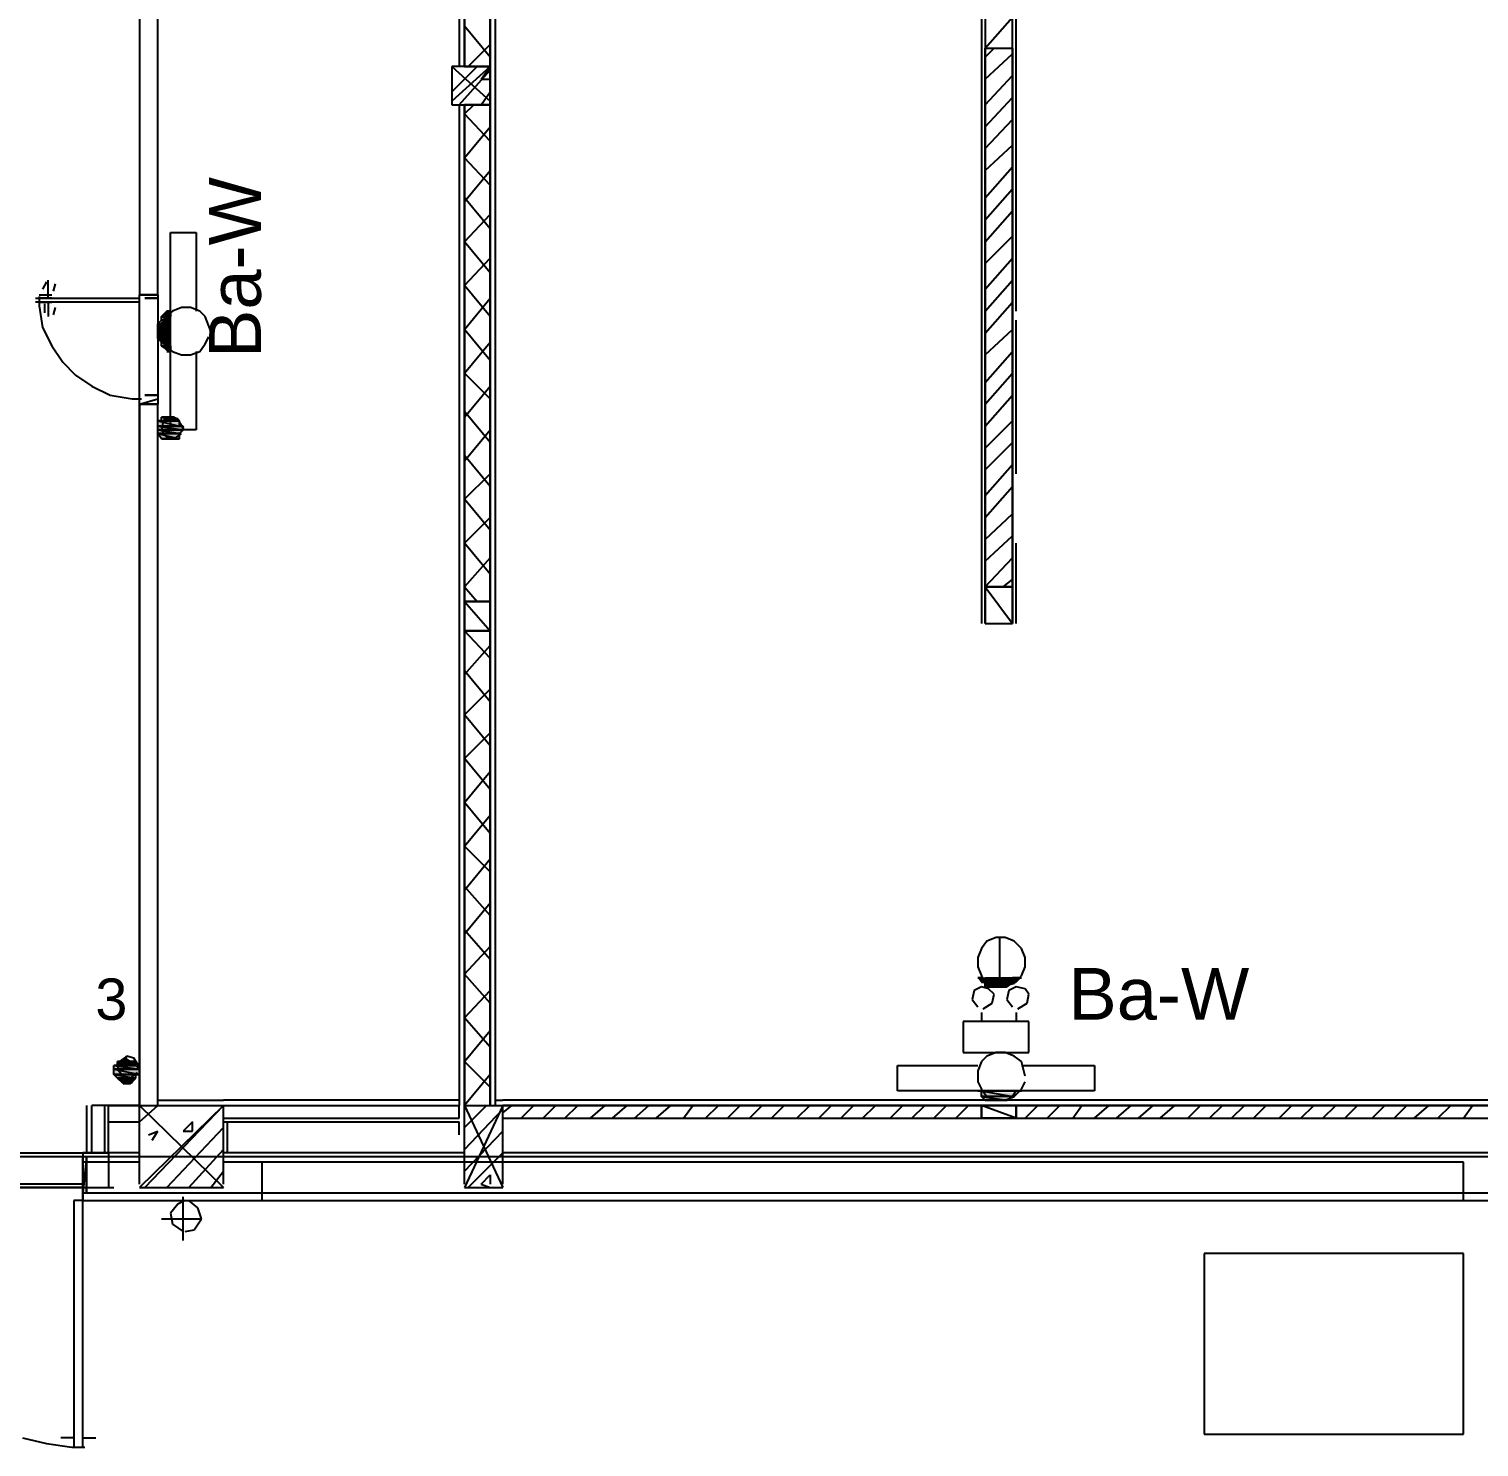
# Model space of a CAD drawing. Header units: millimetres. Extents: x 5 to 415, y 48 to 251.
# Drawn here: x 169.06 to 183.06, y 68.88 to 82.58 of the extents above; entities that cross this region are included whole.
import ezdxf

# ---------------------------------------------------------------- set-up
doc = ezdxf.new("R2010")
doc.units = ezdxf.units.MM
for name, color, linetype in [('H', 7, 'Continuous'), ('P', 7, 'Continuous'), ('T', 7, 'Continuous')]:
    doc.layers.add(name, color=color, linetype=linetype)

msp = doc.modelspace()

# ---------------------------------------------------------------- hatches: boundary and pattern name
at = {"layer": 'H', "linetype": 'Continuous'}
for points in [[(170.356, 79.798), (170.392, 79.851), (170.427, 79.851), (170.427, 79.798), (170.356, 79.798)], [(170.303, 79.71), (170.356, 79.763), (170.427, 79.763), (170.427, 79.71), (170.303, 79.71)], [(170.303, 79.675), (170.303, 79.71), (170.427, 79.71), (170.427, 79.675), (170.303, 79.675)], [(170.356, 79.763), (170.356, 79.798), (170.427, 79.798), (170.427, 79.763), (170.356, 79.763)], [(170.303, 79.64), (170.303, 79.675), (170.427, 79.675), (170.427, 79.64), (170.303, 79.64)], [(170.303, 79.587), (170.303, 79.64), (170.427, 79.64), (170.427, 79.587), (170.303, 79.587)], [(170.356, 79.551), (170.303, 79.587), (170.427, 79.587), (170.427, 79.551), (170.356, 79.551)], [(170.356, 79.498), (170.356, 79.551), (170.427, 79.551), (170.427, 79.498), (170.356, 79.498)], [(170.392, 79.463), (170.356, 79.498), (170.427, 79.463), (170.392, 79.463)], [(170.427, 79.463), (170.356, 79.498), (170.427, 79.498), (170.427, 79.463)], [(170.303, 78.74), (170.303, 78.793), (170.515, 78.793), (170.515, 78.74), (170.303, 78.74)], [(170.303, 78.705), (170.303, 78.74), (170.568, 78.74), (170.568, 78.705), (170.303, 78.705)], [(170.356, 78.793), (170.356, 78.828), (170.48, 78.828), (170.515, 78.793), (170.356, 78.793)], [(170.303, 78.652), (170.303, 78.705), (170.568, 78.705), (170.515, 78.652), (170.303, 78.652)], [(170.356, 78.617), (170.303, 78.652), (170.515, 78.652), (170.515, 78.617), (170.356, 78.617)], [(178.259, 73.36), (178.223, 73.413), (178.312, 73.413), (178.259, 73.36)], [(178.259, 73.36), (178.312, 73.413), (178.312, 73.36), (178.259, 73.36)], [(178.312, 73.325), (178.312, 73.413), (178.347, 73.413), (178.347, 73.325), (178.312, 73.325)], [(178.347, 73.325), (178.347, 73.413), (178.4, 73.413), (178.4, 73.325), (178.347, 73.325)], [(178.4, 73.325), (178.4, 73.413), (178.435, 73.413), (178.435, 73.325), (178.4, 73.325)], [(178.435, 73.325), (178.435, 73.413), (178.47, 73.413), (178.47, 73.325), (178.435, 73.325)], [(178.47, 73.325), (178.47, 73.413), (178.523, 73.413), (178.523, 73.325), (178.47, 73.325)], [(178.523, 73.325), (178.523, 73.413), (178.558, 73.413), (178.558, 73.36), (178.523, 73.325)], [(178.558, 73.36), (178.558, 73.413), (178.594, 73.413), (178.594, 73.36), (178.558, 73.36)], [(178.594, 73.36), (178.594, 73.413), (178.647, 73.413), (178.594, 73.36)], [(169.88, 72.513), (169.88, 72.566), (170.092, 72.566), (170.127, 72.513), (169.88, 72.513)], [(169.933, 72.566), (169.933, 72.602), (170.092, 72.602), (170.092, 72.566), (169.933, 72.566)], [(169.968, 72.602), (170.004, 72.637), (170.057, 72.602), (169.968, 72.602)], [(169.88, 72.478), (169.88, 72.513), (170.127, 72.513), (170.127, 72.478), (169.88, 72.478)], [(169.933, 72.443), (169.88, 72.478), (170.092, 72.478), (170.092, 72.443), (169.933, 72.443)], [(169.968, 72.39), (169.933, 72.443), (170.092, 72.443), (170.057, 72.39), (169.968, 72.39)], [(178.259, 72.267), (178.259, 72.302), (178.594, 72.302), (178.558, 72.267), (178.259, 72.267)], [(178.312, 72.231), (178.259, 72.267), (178.558, 72.267), (178.523, 72.231), (178.312, 72.231)]]:
    msp.add_hatch(color=256, dxfattribs=at).paths.add_polyline_path(points)

# ---------------------------------------------------------------- linework, layer by layer
at = {"layer": 'P'}
for points in [[(173.214, 86.924), (173.214, 82.215)], [(173.267, 82.215), (173.267, 86.924)], [(170.127, 86.625), (170.127, 80.01)], [(170.127, 86.625), (170.127, 80.01)], [(170.303, 80.01), (170.303, 86.625)], [(170.303, 80.01), (170.303, 86.625)], [(173.267, 86.66), (173.267, 82.215)], [(173.514, 82.215), (173.514, 86.66)], [(173.514, 86.625), (173.514, 72.178)], [(173.567, 72.178), (173.567, 86.625)], [(178.259, 86.66), (178.259, 76.835)], [(178.594, 79.851), (178.594, 86.66)], [(178.294, 82.391), (178.558, 82.691)], [(178.294, 82.691), (178.294, 82.391)], [(178.558, 82.391), (178.558, 82.691)], [(173.514, 82.303), (173.267, 82.603)], [(173.302, 82.215), (173.514, 82.427)], [(178.294, 82.391), (178.558, 82.391)], [(178.294, 76.835), (178.294, 82.391)], [(178.294, 82.303), (178.382, 82.391)], [(178.294, 82.391), (178.294, 77.188)], [(178.558, 82.391), (178.558, 76.835)], [(178.558, 77.188), (178.558, 82.391)], [(173.143, 82.215), (173.514, 81.88)], [(173.514, 82.215), (173.143, 81.88)], [(173.143, 81.968), (173.39, 82.215)], [(173.214, 82.215), (173.143, 82.215)], [(173.143, 82.215), (173.143, 81.844)], [(173.514, 82.215), (173.214, 82.215)], [(173.267, 82.215), (173.514, 82.215)], [(173.426, 82.091), (173.514, 82.215)], [(173.514, 81.844), (173.514, 82.215)], [(178.294, 82.091), (178.558, 82.338)], [(173.214, 81.844), (173.514, 82.18)], [(173.426, 82.091), (173.514, 82.091)], [(178.294, 81.844), (178.558, 82.127)], [(173.426, 81.844), (173.514, 81.968)], [(173.143, 81.844), (173.214, 81.844)], [(173.214, 81.844), (173.514, 81.844)], [(173.214, 81.844), (173.214, 72.178)], [(173.267, 72.178), (173.267, 81.844)], [(173.267, 81.756), (173.355, 81.844)], [(173.514, 81.844), (173.267, 81.844)], [(173.267, 81.844), (173.267, 77.047)], [(173.514, 77.047), (173.514, 81.844)], [(178.294, 81.633), (178.558, 81.915)], [(173.514, 81.492), (173.267, 81.756)], [(178.294, 81.421), (178.558, 81.703)], [(173.267, 81.333), (173.514, 81.633)], [(178.294, 81.209), (178.558, 81.456)], [(173.514, 81.068), (173.267, 81.333)], [(178.294, 80.945), (178.558, 81.245)], [(173.267, 80.91), (173.514, 81.209)], [(178.294, 80.733), (178.558, 81.033)], [(173.514, 80.645), (173.267, 80.945)], [(178.294, 80.522), (178.558, 80.821)], [(173.267, 80.522), (173.514, 80.786)], [(170.427, 79.851), (170.427, 80.61)], [(170.427, 80.61), (170.674, 80.61)], [(170.674, 80.61), (170.674, 79.851)], [(178.294, 80.31), (178.558, 80.574)], [(173.514, 80.222), (173.267, 80.522)], [(173.267, 80.098), (173.514, 80.363)], [(178.294, 80.063), (178.558, 80.363)], [(169.228, 80.133), (169.192, 80.063)], [(169.245, 79.975), (169.245, 80.151)], [(169.298, 80.045), (169.316, 80.116)], [(178.294, 79.851), (178.558, 80.151)], [(169.122, 79.975), (170.127, 79.975)], [(169.157, 80.01), (169.28, 80.01)], [(169.157, 79.992), (169.157, 79.904)], [(169.28, 79.975), (169.157, 79.975)], [(170.127, 78.952), (170.127, 80.01)], [(170.127, 80.01), (170.251, 80.01)], [(170.251, 80.01), (170.127, 80.01)], [(170.251, 80.01), (170.127, 80.01)], [(170.127, 80.01), (170.251, 80.01)], [(170.251, 80.01), (170.127, 80.01)], [(170.127, 80.01), (170.251, 80.01)], [(170.303, 80.01), (170.127, 80.01)], [(170.303, 80.01), (170.127, 80.01)], [(170.127, 80.01), (170.303, 80.01)], [(170.127, 80.01), (170.251, 80.01)], [(170.18, 79.975), (170.303, 79.975)], [(170.303, 79.975), (170.18, 79.975)], [(170.303, 80.01), (170.303, 78.952)], [(173.514, 79.798), (173.267, 80.098)], [(173.267, 79.675), (173.514, 79.975)], [(170.127, 79.939), (169.122, 79.939)], [(169.28, 79.939), (169.157, 79.939)], [(169.157, 79.939), (169.28, 79.939)], [(169.157, 79.904), (169.192, 79.693)], [(169.21, 79.922), (169.21, 79.834)], [(169.245, 79.939), (169.245, 79.798)], [(169.298, 79.816), (169.316, 79.887)], [(170.392, 79.851), (170.339, 79.798)], [(170.339, 79.798), (170.392, 79.851)], [(170.445, 79.851), (170.374, 79.798)], [(170.427, 79.851), (170.392, 79.851)], [(170.392, 79.851), (170.427, 79.851)], [(170.427, 79.851), (170.427, 79.798)], [(170.427, 79.798), (170.427, 79.851)], [(170.427, 79.463), (170.427, 79.851)], [(170.533, 79.887), (170.445, 79.851)], [(170.621, 79.887), (170.533, 79.887)], [(170.709, 79.851), (170.621, 79.887)], [(170.762, 79.798), (170.709, 79.851)], [(178.294, 79.64), (178.558, 79.939)], [(169.192, 79.693), (169.28, 79.516)], [(170.303, 79.728), (170.339, 79.763)], [(170.427, 79.728), (170.303, 79.728)], [(170.427, 79.728), (170.303, 79.728)], [(170.303, 79.728), (170.427, 79.675)], [(170.303, 79.728), (170.427, 79.675)], [(170.303, 79.675), (170.303, 79.728)], [(170.427, 79.798), (170.339, 79.798)], [(170.339, 79.798), (170.427, 79.763)], [(170.339, 79.798), (170.427, 79.763)], [(170.339, 79.763), (170.339, 79.798)], [(170.374, 79.798), (170.339, 79.71)], [(170.427, 79.763), (170.339, 79.763)], [(170.427, 79.763), (170.339, 79.763)], [(170.339, 79.763), (170.427, 79.728)], [(170.339, 79.763), (170.427, 79.728)], [(170.339, 79.71), (170.339, 79.604)], [(170.427, 79.763), (170.427, 79.798)], [(170.427, 79.728), (170.427, 79.763)], [(170.427, 79.675), (170.427, 79.728)], [(170.815, 79.657), (170.762, 79.798)], [(178.594, 78.281), (178.594, 79.763)], [(170.427, 79.675), (170.303, 79.675)], [(170.427, 79.675), (170.303, 79.675)], [(170.303, 79.675), (170.427, 79.64)], [(170.303, 79.675), (170.427, 79.64)], [(170.303, 79.64), (170.303, 79.675)], [(170.427, 79.64), (170.303, 79.64)], [(170.427, 79.64), (170.303, 79.64)], [(170.303, 79.64), (170.427, 79.587)], [(170.303, 79.64), (170.427, 79.587)], [(170.303, 79.587), (170.303, 79.64)], [(170.427, 79.587), (170.303, 79.587)], [(170.427, 79.587), (170.303, 79.587)], [(170.303, 79.587), (170.427, 79.551)], [(170.303, 79.587), (170.427, 79.551)], [(170.339, 79.551), (170.303, 79.587)], [(170.339, 79.604), (170.374, 79.534)], [(170.427, 79.551), (170.339, 79.551)], [(170.427, 79.551), (170.339, 79.551)], [(170.339, 79.551), (170.427, 79.516)], [(170.339, 79.551), (170.427, 79.516)], [(170.339, 79.516), (170.339, 79.551)], [(170.427, 79.64), (170.427, 79.675)], [(170.427, 79.587), (170.427, 79.64)], [(170.427, 79.551), (170.427, 79.587)], [(170.427, 79.516), (170.427, 79.551)], [(170.762, 79.534), (170.797, 79.604)], [(173.514, 79.375), (173.267, 79.675)], [(173.267, 79.252), (173.514, 79.551)], [(178.294, 79.428), (178.558, 79.675)], [(169.28, 79.516), (169.386, 79.357)], [(170.427, 79.516), (170.339, 79.516)], [(170.427, 79.463), (170.339, 79.516)], [(170.339, 79.516), (170.427, 79.463)], [(170.339, 79.516), (170.427, 79.516)], [(170.427, 79.463), (170.339, 79.516)], [(170.374, 79.534), (170.445, 79.463)], [(170.427, 79.463), (170.392, 79.463)], [(170.392, 79.463), (170.427, 79.463)], [(170.427, 79.516), (170.427, 79.463)], [(170.427, 78.705), (170.427, 79.463)], [(170.445, 79.463), (170.533, 79.428)], [(170.533, 79.428), (170.621, 79.428)], [(170.621, 79.428), (170.709, 79.463)], [(170.674, 79.463), (170.674, 78.705)], [(170.709, 79.463), (170.762, 79.534)], [(178.294, 79.163), (178.558, 79.463)], [(169.386, 79.357), (169.51, 79.234)], [(169.51, 79.234), (169.668, 79.128)], [(173.514, 79.005), (173.267, 79.252)], [(178.294, 78.952), (178.558, 79.252)], [(169.668, 79.128), (169.845, 79.04)], [(169.845, 79.04), (170.057, 79.005)], [(170.057, 79.005), (170.145, 79.005)], [(170.127, 78.952), (170.303, 79.005)], [(170.18, 79.04), (170.303, 79.04)], [(170.303, 79.04), (170.18, 79.04)], [(173.267, 78.828), (173.514, 79.128)], [(178.294, 78.74), (178.558, 79.04)], [(170.127, 78.952), (170.127, 72.178)], [(170.127, 72.178), (170.127, 78.952)], [(170.251, 78.952), (170.127, 78.952)], [(170.127, 78.952), (170.251, 78.952)], [(170.251, 78.952), (170.127, 78.952)], [(170.127, 78.952), (170.251, 78.952)], [(170.251, 78.952), (170.127, 78.952)], [(170.127, 78.952), (170.303, 78.952)], [(170.251, 78.952), (170.127, 78.952)], [(170.303, 78.952), (170.127, 78.952)], [(170.251, 78.952), (170.127, 78.952)], [(170.303, 72.178), (170.303, 78.952)], [(170.303, 72.178), (170.303, 78.952)], [(173.514, 78.581), (173.267, 78.881)], [(170.339, 78.793), (170.303, 78.793)], [(170.303, 78.793), (170.515, 78.793)], [(170.515, 78.793), (170.303, 78.793)], [(170.303, 78.793), (170.515, 78.74)], [(170.303, 78.793), (170.515, 78.74)], [(170.303, 78.74), (170.303, 78.793)], [(170.515, 78.74), (170.303, 78.74)], [(170.55, 78.74), (170.303, 78.74)], [(170.303, 78.74), (170.55, 78.74)], [(170.55, 78.74), (170.303, 78.74)], [(170.303, 78.74), (170.515, 78.74)], [(170.55, 78.74), (170.303, 78.74)], [(170.303, 78.74), (170.55, 78.705)], [(170.303, 78.74), (170.55, 78.705)], [(170.303, 78.705), (170.303, 78.74)], [(170.462, 78.828), (170.339, 78.828)], [(170.339, 78.828), (170.392, 78.828)], [(170.462, 78.828), (170.339, 78.828)], [(170.339, 78.828), (170.515, 78.793)], [(170.339, 78.828), (170.515, 78.793)], [(170.339, 78.793), (170.339, 78.828)], [(170.356, 78.793), (170.339, 78.705)], [(170.515, 78.793), (170.339, 78.793)], [(170.515, 78.793), (170.339, 78.793)], [(170.339, 78.793), (170.515, 78.793)], [(170.515, 78.793), (170.339, 78.793)], [(170.427, 78.828), (170.356, 78.793)], [(170.427, 78.828), (170.392, 78.828)], [(170.392, 78.828), (170.427, 78.828)], [(170.462, 78.828), (170.392, 78.828)], [(170.392, 78.828), (170.462, 78.828)], [(170.392, 78.828), (170.462, 78.828)], [(170.462, 78.828), (170.392, 78.828)], [(170.462, 78.828), (170.392, 78.828)], [(170.392, 78.828), (170.462, 78.828)], [(170.392, 78.828), (170.462, 78.828)], [(170.498, 78.811), (170.427, 78.828)], [(170.462, 78.828), (170.462, 78.828)], [(170.462, 78.828), (170.462, 78.828)], [(170.462, 78.828), (170.462, 78.828)], [(170.462, 78.828), (170.462, 78.828)], [(170.462, 78.828), (170.462, 78.828)], [(170.515, 78.793), (170.462, 78.828)], [(170.55, 78.722), (170.498, 78.811)], [(170.515, 78.793), (170.515, 78.793)], [(170.515, 78.74), (170.515, 78.793)], [(170.515, 78.74), (170.55, 78.74)], [(170.55, 78.705), (170.55, 78.74)], [(178.294, 78.528), (178.558, 78.793)], [(170.55, 78.705), (170.303, 78.705)], [(170.55, 78.705), (170.303, 78.705)], [(170.303, 78.705), (170.55, 78.705)], [(170.303, 78.705), (170.55, 78.705)], [(170.55, 78.705), (170.303, 78.705)], [(170.55, 78.705), (170.303, 78.705)], [(170.303, 78.705), (170.515, 78.669)], [(170.303, 78.705), (170.515, 78.669)], [(170.303, 78.669), (170.303, 78.705)], [(170.515, 78.669), (170.303, 78.669)], [(170.515, 78.669), (170.303, 78.669)], [(170.303, 78.669), (170.515, 78.669)], [(170.303, 78.669), (170.515, 78.669)], [(170.515, 78.669), (170.303, 78.669)], [(170.515, 78.669), (170.303, 78.669)], [(170.303, 78.669), (170.515, 78.617)], [(170.303, 78.669), (170.515, 78.617)], [(170.339, 78.617), (170.303, 78.669)], [(170.339, 78.705), (170.392, 78.634)], [(170.515, 78.617), (170.339, 78.617)], [(170.462, 78.617), (170.339, 78.617)], [(170.339, 78.617), (170.462, 78.617)], [(170.462, 78.617), (170.339, 78.617)], [(170.339, 78.617), (170.515, 78.617)], [(170.462, 78.617), (170.339, 78.617)], [(170.339, 78.617), (170.462, 78.617)], [(170.339, 78.617), (170.462, 78.617)], [(170.392, 78.617), (170.339, 78.617)], [(170.392, 78.634), (170.462, 78.617)], [(170.462, 78.617), (170.392, 78.617)], [(170.462, 78.617), (170.392, 78.617)], [(170.392, 78.617), (170.462, 78.617)], [(170.392, 78.617), (170.462, 78.617)], [(170.462, 78.617), (170.392, 78.617)], [(170.427, 78.617), (170.392, 78.617)], [(170.392, 78.617), (170.427, 78.617)], [(170.674, 78.705), (170.427, 78.705)], [(170.427, 78.617), (170.462, 78.617)], [(170.462, 78.617), (170.427, 78.617)], [(170.462, 78.617), (170.533, 78.669)], [(170.515, 78.617), (170.462, 78.617)], [(170.462, 78.617), (170.462, 78.617)], [(170.462, 78.617), (170.462, 78.617)], [(170.462, 78.617), (170.462, 78.617)], [(170.515, 78.669), (170.55, 78.705)], [(170.515, 78.669), (170.515, 78.669)], [(170.515, 78.669), (170.515, 78.669)], [(170.515, 78.617), (170.515, 78.669)], [(170.55, 78.705), (170.55, 78.705)], [(170.55, 78.705), (170.55, 78.705)], [(173.267, 78.405), (173.514, 78.705)], [(178.294, 78.317), (178.558, 78.581)], [(173.514, 78.158), (173.267, 78.458)], [(178.294, 78.07), (178.558, 78.37)], [(173.267, 78.034), (173.514, 78.281)], [(178.294, 77.858), (178.558, 78.158)], [(173.514, 77.735), (173.267, 78.034)], [(178.294, 77.646), (178.558, 77.893)], [(173.267, 77.611), (173.514, 77.858)], [(173.514, 77.311), (173.267, 77.611)], [(178.294, 77.435), (178.558, 77.682)], [(178.594, 76.835), (178.594, 77.611)], [(173.514, 77.47), (173.267, 77.188)], [(178.294, 77.188), (178.558, 77.47)], [(173.267, 77.188), (173.39, 77.047)], [(178.294, 77.188), (178.558, 77.188)], [(178.558, 77.188), (178.294, 77.188)], [(178.294, 77.188), (178.294, 76.835)], [(178.294, 77.188), (178.558, 76.835)], [(178.294, 77.188), (178.294, 76.835)], [(178.558, 77.188), (178.294, 77.188)], [(178.47, 77.188), (178.558, 77.258)], [(178.558, 76.835), (178.558, 77.188)], [(178.558, 76.835), (178.558, 77.188)], [(173.514, 77.047), (173.267, 77.047)], [(173.267, 77.047), (173.267, 76.764)], [(173.267, 77.047), (173.514, 76.764)], [(173.267, 77.047), (173.267, 76.764)], [(173.514, 77.047), (173.267, 77.047)], [(173.267, 77.047), (173.514, 77.047)], [(173.514, 76.764), (173.514, 77.047)], [(173.514, 76.764), (173.514, 77.047)], [(173.514, 76.5), (173.267, 76.764)], [(173.514, 76.764), (173.267, 76.764)], [(173.267, 76.764), (173.267, 72.178)], [(173.267, 76.764), (173.514, 76.764)], [(173.267, 76.764), (173.514, 76.764)], [(173.514, 72.178), (173.514, 76.764)], [(178.294, 76.835), (178.558, 76.835)], [(178.294, 76.835), (178.558, 76.835)], [(173.267, 76.341), (173.514, 76.623)], [(173.514, 76.077), (173.267, 76.376)], [(173.267, 75.953), (173.514, 76.2)], [(173.514, 75.653), (173.267, 75.953)], [(173.267, 75.53), (173.514, 75.777)], [(173.514, 75.23), (173.267, 75.53)], [(173.267, 75.106), (173.514, 75.406)], [(173.514, 74.807), (173.267, 75.106)], [(173.267, 74.683), (173.514, 74.983)], [(173.514, 74.436), (173.267, 74.683)], [(173.267, 74.26), (173.514, 74.56)], [(173.514, 74.013), (173.267, 74.295)], [(173.267, 73.836), (173.514, 74.136)], [(173.514, 73.589), (173.267, 73.872)], [(173.267, 73.448), (173.514, 73.713)], [(178.259, 73.695), (178.223, 73.607)], [(178.259, 73.695), (178.223, 73.607)], [(178.312, 73.766), (178.259, 73.695)], [(178.312, 73.766), (178.259, 73.695)], [(178.4, 73.801), (178.312, 73.766)], [(178.4, 73.801), (178.312, 73.766)], [(178.488, 73.801), (178.4, 73.801)], [(178.488, 73.801), (178.4, 73.801)], [(178.435, 73.801), (178.435, 73.325)], [(178.576, 73.766), (178.488, 73.801)], [(178.576, 73.766), (178.488, 73.801)], [(178.647, 73.695), (178.576, 73.766)], [(178.647, 73.695), (178.576, 73.766)], [(178.682, 73.607), (178.647, 73.695)], [(178.682, 73.607), (178.647, 73.695)], [(178.223, 73.607), (178.223, 73.519)], [(178.223, 73.607), (178.223, 73.519)], [(178.682, 73.519), (178.682, 73.607)], [(178.682, 73.519), (178.682, 73.607)], [(173.514, 73.166), (173.267, 73.448)], [(178.223, 73.519), (178.259, 73.431)], [(178.223, 73.519), (178.259, 73.431)], [(178.259, 73.413), (178.223, 73.413)], [(178.223, 73.413), (178.259, 73.413)], [(178.259, 73.431), (178.312, 73.36)], [(178.259, 73.431), (178.312, 73.36)], [(178.294, 73.413), (178.259, 73.378)], [(178.259, 73.378), (178.294, 73.413)], [(178.294, 73.413), (178.259, 73.378)], [(178.259, 73.378), (178.294, 73.413)], [(178.347, 73.413), (178.294, 73.325)], [(178.347, 73.413), (178.294, 73.325)], [(178.294, 73.325), (178.294, 73.413)], [(178.294, 73.413), (178.347, 73.413)], [(178.294, 73.378), (178.294, 73.413)], [(178.294, 73.413), (178.294, 73.378)], [(178.382, 73.413), (178.347, 73.325)], [(178.382, 73.413), (178.347, 73.325)], [(178.347, 73.325), (178.347, 73.413)], [(178.347, 73.413), (178.382, 73.413)], [(178.347, 73.325), (178.347, 73.413)], [(178.435, 73.413), (178.382, 73.325)], [(178.435, 73.413), (178.382, 73.325)], [(178.382, 73.325), (178.382, 73.413)], [(178.382, 73.413), (178.435, 73.413)], [(178.382, 73.325), (178.382, 73.413)], [(178.47, 73.413), (178.435, 73.325)], [(178.47, 73.413), (178.435, 73.325)], [(178.435, 73.325), (178.435, 73.413)], [(178.435, 73.413), (178.47, 73.413)], [(178.435, 73.325), (178.435, 73.413)], [(178.506, 73.413), (178.47, 73.325)], [(178.506, 73.413), (178.47, 73.325)], [(178.47, 73.325), (178.47, 73.413)], [(178.47, 73.413), (178.506, 73.413)], [(178.47, 73.325), (178.47, 73.413)], [(178.558, 73.413), (178.506, 73.325)], [(178.506, 73.325), (178.506, 73.413)], [(178.506, 73.413), (178.558, 73.413)], [(178.506, 73.325), (178.506, 73.413)], [(178.594, 73.413), (178.558, 73.413)], [(178.558, 73.413), (178.594, 73.413)], [(178.576, 73.36), (178.647, 73.431)], [(178.576, 73.36), (178.647, 73.431)], [(178.647, 73.413), (178.594, 73.413)], [(178.594, 73.413), (178.647, 73.413)], [(178.647, 73.431), (178.682, 73.519)], [(178.647, 73.431), (178.682, 73.519)], [(178.647, 73.413), (178.647, 73.413)], [(178.647, 73.413), (178.647, 73.413)], [(173.267, 73.025), (173.514, 73.29)], [(178.188, 73.29), (178.17, 73.201)], [(178.259, 73.325), (178.188, 73.29)], [(178.329, 73.307), (178.259, 73.325)], [(178.294, 73.378), (178.294, 73.325)], [(178.294, 73.325), (178.294, 73.378)], [(178.294, 73.325), (178.347, 73.325)], [(178.312, 73.36), (178.4, 73.325)], [(178.312, 73.36), (178.4, 73.325)], [(178.382, 73.254), (178.329, 73.307)], [(178.347, 73.325), (178.382, 73.325)], [(178.364, 73.166), (178.382, 73.254)], [(178.382, 73.325), (178.435, 73.325)], [(178.435, 73.325), (178.47, 73.325)], [(178.453, 73.325), (178.576, 73.36)], [(178.453, 73.325), (178.576, 73.36)], [(178.47, 73.325), (178.506, 73.325)], [(178.558, 73.378), (178.506, 73.325)], [(178.506, 73.325), (178.558, 73.378)], [(178.523, 73.29), (178.506, 73.201)], [(178.594, 73.325), (178.523, 73.29)], [(178.594, 73.378), (178.558, 73.378)], [(178.558, 73.378), (178.594, 73.378)], [(178.594, 73.378), (178.594, 73.378)], [(178.594, 73.378), (178.594, 73.378)], [(178.682, 73.307), (178.594, 73.325)], [(178.717, 73.254), (178.682, 73.307)], [(178.7, 73.166), (178.717, 73.254)], [(178.17, 73.201), (178.223, 73.131)], [(178.276, 73.113), (178.364, 73.166)], [(178.506, 73.201), (178.558, 73.131)], [(178.611, 73.113), (178.7, 73.166)], [(173.514, 72.743), (173.267, 73.025)], [(178.717, 72.99), (178.082, 72.99)], [(178.082, 72.99), (178.082, 72.69)], [(178.259, 73.078), (178.259, 72.99)], [(178.594, 73.078), (178.594, 72.99)], [(178.717, 72.69), (178.717, 72.99)], [(173.267, 72.602), (173.514, 72.902)], [(178.082, 72.69), (178.717, 72.69)], [(178.4, 72.69), (178.312, 72.655)], [(178.488, 72.69), (178.4, 72.69)], [(178.576, 72.655), (178.488, 72.69)], [(169.915, 72.566), (169.88, 72.566)], [(169.88, 72.566), (170.092, 72.566)], [(170.092, 72.566), (169.88, 72.566)], [(169.88, 72.566), (170.127, 72.531)], [(169.88, 72.566), (170.127, 72.531)], [(169.88, 72.531), (169.88, 72.566)], [(169.933, 72.602), (169.915, 72.531)], [(170.092, 72.602), (169.915, 72.602)], [(169.915, 72.602), (169.968, 72.602)], [(170.092, 72.602), (169.915, 72.602)], [(169.915, 72.602), (170.092, 72.602)], [(169.915, 72.602), (170.092, 72.602)], [(170.092, 72.602), (169.915, 72.602)], [(170.092, 72.602), (169.915, 72.602)], [(169.915, 72.602), (170.092, 72.566)], [(169.915, 72.602), (170.092, 72.566)], [(169.915, 72.566), (169.915, 72.602)], [(170.092, 72.566), (169.915, 72.566)], [(170.092, 72.566), (169.915, 72.566)], [(169.915, 72.566), (170.092, 72.566)], [(170.092, 72.566), (169.915, 72.566)], [(170.004, 72.655), (169.933, 72.602)], [(170.004, 72.655), (169.968, 72.602)], [(169.968, 72.602), (170.004, 72.655)], [(170.039, 72.602), (169.968, 72.602)], [(169.968, 72.602), (170.039, 72.602)], [(169.968, 72.602), (170.039, 72.602)], [(170.039, 72.602), (169.968, 72.602)], [(170.039, 72.602), (169.968, 72.602)], [(169.968, 72.602), (170.092, 72.602)], [(169.968, 72.602), (170.092, 72.602)], [(170.074, 72.637), (170.004, 72.655)], [(170.039, 72.602), (170.039, 72.602)], [(170.039, 72.602), (170.039, 72.602)], [(170.039, 72.602), (170.039, 72.602)], [(170.039, 72.602), (170.039, 72.602)], [(170.092, 72.602), (170.039, 72.602)], [(170.127, 72.549), (170.074, 72.637)], [(170.092, 72.602), (170.092, 72.602)], [(170.092, 72.602), (170.092, 72.602)], [(170.092, 72.566), (170.092, 72.602)], [(170.092, 72.566), (170.092, 72.566)], [(170.127, 72.531), (170.092, 72.566)], [(173.514, 72.355), (173.267, 72.602)], [(177.447, 72.319), (177.447, 72.566)], [(177.447, 72.566), (178.223, 72.566)], [(178.259, 72.602), (178.223, 72.513)], [(178.312, 72.655), (178.259, 72.602)], [(178.647, 72.602), (178.576, 72.655)], [(178.682, 72.461), (178.647, 72.602)], [(178.647, 72.566), (179.352, 72.566)], [(179.352, 72.566), (179.352, 72.319)], [(170.127, 72.531), (169.88, 72.531)], [(170.127, 72.531), (169.88, 72.531)], [(169.88, 72.531), (170.127, 72.531)], [(169.88, 72.531), (170.127, 72.531)], [(170.127, 72.531), (169.88, 72.531)], [(170.127, 72.531), (169.88, 72.531)], [(169.88, 72.531), (170.127, 72.478)], [(169.88, 72.531), (170.127, 72.478)], [(169.88, 72.478), (169.88, 72.531)], [(170.127, 72.478), (169.88, 72.478)], [(170.092, 72.478), (169.88, 72.478)], [(169.88, 72.478), (170.092, 72.478)], [(170.092, 72.478), (169.88, 72.478)], [(169.88, 72.478), (170.127, 72.478)], [(170.092, 72.478), (169.88, 72.478)], [(169.88, 72.478), (170.092, 72.443)], [(169.88, 72.478), (170.092, 72.443)], [(169.915, 72.443), (169.88, 72.478)], [(169.915, 72.531), (169.968, 72.461)], [(170.092, 72.443), (169.915, 72.443)], [(170.092, 72.443), (169.915, 72.443)], [(169.915, 72.443), (170.092, 72.443)], [(169.915, 72.443), (170.092, 72.443)], [(170.092, 72.443), (169.915, 72.443)], [(170.092, 72.443), (169.915, 72.443)], [(169.915, 72.443), (170.092, 72.443)], [(170.092, 72.443), (169.915, 72.443)], [(169.915, 72.443), (170.092, 72.443)], [(170.092, 72.443), (169.915, 72.443)], [(169.915, 72.443), (170.039, 72.39)], [(169.915, 72.443), (170.039, 72.39)], [(169.968, 72.39), (169.915, 72.443)], [(169.968, 72.461), (170.039, 72.443)], [(170.039, 72.443), (170.109, 72.496)], [(170.039, 72.39), (170.092, 72.443)], [(170.127, 72.478), (170.092, 72.478)], [(170.092, 72.443), (170.092, 72.478)], [(170.092, 72.443), (170.092, 72.443)], [(170.092, 72.443), (170.092, 72.443)], [(170.092, 72.443), (170.092, 72.443)], [(170.127, 72.531), (170.127, 72.531)], [(170.127, 72.531), (170.127, 72.531)], [(170.127, 72.478), (170.127, 72.531)], [(173.514, 72.478), (173.267, 72.178)], [(178.223, 72.513), (178.223, 72.408)], [(178.223, 72.408), (178.259, 72.337)], [(178.647, 72.337), (178.682, 72.408)], [(170.039, 72.39), (169.968, 72.39)], [(170.039, 72.39), (169.968, 72.39)], [(169.968, 72.39), (170.039, 72.39)], [(169.968, 72.39), (170.039, 72.39)], [(170.039, 72.39), (169.968, 72.39)], [(170.004, 72.39), (169.968, 72.39)], [(169.968, 72.39), (170.004, 72.39)], [(170.004, 72.39), (170.039, 72.39)], [(170.039, 72.39), (170.004, 72.39)], [(170.039, 72.39), (170.039, 72.39)], [(170.039, 72.39), (170.039, 72.39)], [(178.223, 72.319), (177.447, 72.319)], [(178.647, 72.319), (178.223, 72.319)], [(178.223, 72.319), (178.594, 72.319)], [(178.223, 72.319), (178.594, 72.319)], [(178.259, 72.319), (178.223, 72.319)], [(178.647, 72.319), (178.223, 72.319)], [(178.259, 72.337), (178.312, 72.267)], [(178.594, 72.319), (178.259, 72.319)], [(178.594, 72.319), (178.259, 72.319)], [(178.259, 72.319), (178.558, 72.267)], [(178.259, 72.319), (178.558, 72.267)], [(178.259, 72.267), (178.259, 72.319)], [(178.558, 72.267), (178.259, 72.267)], [(178.558, 72.267), (178.259, 72.267)], [(178.259, 72.267), (178.506, 72.231)], [(178.259, 72.267), (178.506, 72.231)], [(178.294, 72.231), (178.259, 72.267)], [(178.312, 72.267), (178.4, 72.231)], [(178.488, 72.231), (178.576, 72.267)], [(178.506, 72.231), (178.558, 72.267)], [(178.558, 72.267), (178.594, 72.319)], [(178.576, 72.267), (178.647, 72.337)], [(178.594, 72.319), (178.647, 72.319)], [(179.352, 72.319), (178.647, 72.319)], [(169.616, 72.178), (169.616, 71.72)], [(169.792, 72.178), (169.668, 72.178)], [(169.668, 71.72), (169.668, 72.178)], [(170.127, 72.178), (169.792, 72.178)], [(169.792, 71.72), (169.792, 72.178)], [(169.827, 72.178), (170.127, 72.178)], [(169.827, 71.72), (169.827, 72.178)], [(170.127, 72.02), (170.127, 72.178)], [(170.127, 72.02), (170.303, 72.178)], [(170.127, 72.178), (170.938, 72.178)], [(170.127, 71.42), (170.127, 72.178)], [(170.938, 72.178), (170.127, 71.385)], [(170.127, 72.178), (170.938, 71.385)], [(170.18, 71.385), (170.938, 72.178)], [(170.303, 72.231), (170.938, 72.231)], [(173.214, 72.231), (170.938, 72.231)], [(170.938, 72.178), (173.214, 72.178)], [(170.938, 71.42), (170.938, 72.178)], [(173.214, 72.055), (173.214, 72.178)], [(173.267, 71.967), (173.478, 72.178)], [(173.267, 72.178), (173.637, 72.178)], [(173.267, 71.42), (173.267, 72.178)], [(173.637, 72.178), (173.267, 71.385)], [(173.267, 72.178), (173.637, 71.385)], [(173.267, 71.755), (173.637, 72.143)], [(173.567, 72.231), (173.637, 72.231)], [(183.303, 72.231), (173.637, 72.231)], [(173.637, 72.178), (183.303, 72.178)], [(173.637, 72.108), (173.725, 72.178)], [(178.259, 72.178), (173.637, 72.178)], [(173.637, 71.42), (173.637, 72.178)], [(173.814, 72.055), (173.937, 72.178)], [(174.025, 72.055), (174.149, 72.178)], [(174.237, 72.055), (174.36, 72.178)], [(174.484, 72.055), (174.625, 72.178)], [(174.696, 72.055), (174.837, 72.178)], [(174.907, 72.055), (175.048, 72.178)], [(175.119, 72.055), (175.26, 72.178)], [(175.383, 72.055), (175.472, 72.178)], [(175.595, 72.055), (175.719, 72.178)], [(175.807, 72.055), (175.93, 72.178)], [(176.018, 72.055), (176.142, 72.178)], [(176.23, 72.055), (176.354, 72.178)], [(176.477, 72.055), (176.601, 72.178)], [(176.689, 72.055), (176.812, 72.178)], [(176.9, 72.055), (177.024, 72.178)], [(177.112, 72.055), (177.236, 72.178)], [(177.377, 72.055), (177.5, 72.178)], [(177.588, 72.055), (177.712, 72.178)], [(177.8, 72.055), (177.923, 72.178)], [(178.012, 72.055), (178.135, 72.178)], [(178.259, 72.055), (178.259, 72.178)], [(178.259, 72.178), (178.594, 72.178)], [(178.259, 72.055), (178.259, 72.178)], [(178.594, 72.055), (178.259, 72.178)], [(178.594, 72.178), (178.259, 72.178)], [(178.259, 72.178), (178.259, 72.055)], [(178.506, 72.231), (178.294, 72.231)], [(178.506, 72.231), (178.294, 72.231)], [(178.294, 72.231), (178.47, 72.231)], [(178.294, 72.231), (178.47, 72.231)], [(178.347, 72.231), (178.294, 72.231)], [(178.47, 72.231), (178.347, 72.231)], [(178.47, 72.231), (178.347, 72.231)], [(178.347, 72.231), (178.435, 72.231)], [(178.347, 72.231), (178.435, 72.231)], [(178.382, 72.231), (178.347, 72.231)], [(178.435, 72.231), (178.382, 72.231)], [(178.4, 72.231), (178.488, 72.231)], [(178.435, 72.231), (178.47, 72.231)], [(178.47, 72.231), (178.506, 72.231)], [(178.594, 72.178), (178.594, 72.055)], [(178.594, 72.055), (178.594, 72.178)], [(183.303, 72.178), (178.594, 72.178)], [(178.594, 72.178), (178.594, 72.055)], [(178.682, 72.055), (178.805, 72.178)], [(178.894, 72.055), (179.017, 72.178)], [(179.141, 72.055), (179.229, 72.178)], [(179.352, 72.055), (179.493, 72.178)], [(179.564, 72.055), (179.705, 72.178)], [(179.776, 72.055), (179.917, 72.178)], [(179.987, 72.055), (180.128, 72.178)], [(180.252, 72.055), (180.375, 72.178)], [(180.463, 72.055), (180.587, 72.178)], [(180.675, 72.055), (180.799, 72.178)], [(180.887, 72.055), (181.01, 72.178)], [(181.134, 72.055), (181.257, 72.178)], [(181.345, 72.055), (181.469, 72.178)], [(181.557, 72.055), (181.681, 72.178)], [(181.769, 72.055), (181.892, 72.178)], [(182.033, 72.055), (182.157, 72.178)], [(182.245, 72.055), (182.368, 72.178)], [(182.439, 72.055), (182.58, 72.178)], [(182.668, 72.055), (182.792, 72.178)], [(182.915, 72.055), (183.003, 72.178)], [(169.827, 72.02), (170.127, 72.02)], [(169.827, 72.02), (170.127, 72.02)], [(170.127, 71.72), (170.127, 72.02)], [(170.639, 72.02), (170.55, 71.931)], [(170.639, 71.931), (170.639, 72.02)], [(170.938, 72.055), (173.214, 72.055)], [(170.938, 72.02), (173.214, 72.02)], [(170.974, 72.02), (170.974, 71.72)], [(173.214, 71.896), (173.214, 72.02)], [(173.637, 72.055), (178.259, 72.055)], [(178.594, 72.055), (178.259, 72.055)], [(178.259, 72.055), (178.594, 72.055)], [(178.594, 72.055), (183.303, 72.055)], [(170.215, 71.896), (170.303, 71.931)], [(170.251, 71.843), (170.303, 71.931)], [(170.392, 71.385), (170.938, 71.967)], [(170.55, 71.931), (170.639, 71.931)], [(173.267, 71.543), (173.637, 71.931)], [(164.588, 71.72), (169.827, 71.72)], [(169.58, 71.72), (169.58, 71.261)], [(170.127, 71.72), (169.58, 71.72)], [(169.827, 71.72), (169.827, 71.385)], [(170.603, 71.385), (170.938, 71.755)], [(173.267, 71.72), (170.938, 71.72)], [(173.302, 71.385), (173.637, 71.72)], [(183.303, 71.72), (173.637, 71.72)], [(393.982, 71.684), (38.858, 71.684)], [(169.616, 71.684), (169.58, 71.332)], [(169.58, 71.332), (169.58, 71.684)], [(169.58, 71.332), (169.58, 71.684)], [(170.127, 71.632), (169.58, 71.632)], [(169.616, 71.684), (169.616, 71.332)], [(169.616, 71.332), (169.616, 71.684)], [(173.267, 71.632), (170.938, 71.632)], [(182.915, 71.632), (171.309, 71.632)], [(171.309, 71.632), (171.309, 71.261)], [(182.915, 71.261), (182.915, 71.632)], [(169.58, 71.473), (169.58, 71.296)], [(169.58, 71.296), (169.58, 71.473)], [(169.58, 71.473), (169.58, 71.385)], [(169.58, 71.385), (169.58, 71.473)], [(170.815, 71.385), (170.938, 71.543)], [(173.426, 71.42), (173.514, 71.508)], [(173.514, 71.508), (173.514, 71.42)], [(164.536, 71.385), (169.88, 71.385)], [(164.536, 71.385), (169.88, 71.385)], [(164.747, 71.385), (169.58, 71.385)], [(169.58, 71.42), (164.8, 71.42)], [(169.58, 71.385), (164.8, 71.385)], [(169.58, 71.261), (169.58, 71.332)], [(169.58, 71.332), (169.58, 71.261)], [(170.55, 71.332), (169.58, 71.332)], [(170.127, 71.385), (170.938, 71.385)], [(186.055, 71.332), (170.55, 71.332)], [(170.55, 70.873), (170.55, 71.296)], [(173.267, 71.385), (173.637, 71.385)], [(173.426, 71.42), (173.514, 71.385)], [(169.492, 71.261), (169.492, 68.88)], [(169.58, 71.261), (169.492, 71.261)], [(169.58, 68.88), (169.58, 71.261)], [(169.58, 71.261), (170.55, 71.261)], [(170.498, 71.226), (170.427, 71.138)], [(170.568, 71.261), (170.498, 71.226)], [(170.55, 71.261), (186.055, 71.261)], [(170.692, 71.191), (170.603, 71.261)], [(170.727, 71.085), (170.692, 71.191)], [(171.309, 71.261), (182.915, 71.261)], [(170.339, 71.085), (170.727, 71.085)], [(170.427, 71.138), (170.445, 71.032)], [(170.445, 71.032), (170.55, 70.961)], [(170.656, 70.979), (170.727, 71.085)], [(170.568, 70.961), (170.656, 70.979)], [(182.915, 70.75), (180.411, 70.75)], [(180.411, 70.75), (180.411, 69.003)], [(182.915, 69.003), (182.915, 70.75)], [(168.998, 68.968), (169.228, 68.915)], [(169.228, 68.915), (169.474, 68.88)], [(169.492, 68.968), (169.369, 68.968)], [(169.58, 68.968), (169.704, 68.968)], [(180.411, 69.003), (182.915, 69.003)], [(169.474, 68.88), (169.598, 68.88)], [(169.492, 68.88), (169.58, 68.88)]]:
    msp.add_lwpolyline(points, dxfattribs=at)

# ---------------------------------------------------------------- texts
at = {"layer": 'T', "insert": (170.8, 79.4), "char_height": 0.5, "attachment_point": 1, "rotation": 90}
msp.add_mtext('{\\fArial|b0|i0|c0|p18;Ba-W}', dxfattribs=at)
at = {"layer": 'T', "attachment_point": 7}
for s, insert, char_height in [('{\\fArial|b0|i0|c0|p18;3}', (169.7, 73), 0.4), ('{\\fArial|b0|i0|c0|p18;Ba-W}', (179.1, 73), 0.5)]:
    msp.add_mtext(s, dxfattribs=dict(at, insert=insert, char_height=char_height))

doc.saveas('drawing.dxf')
